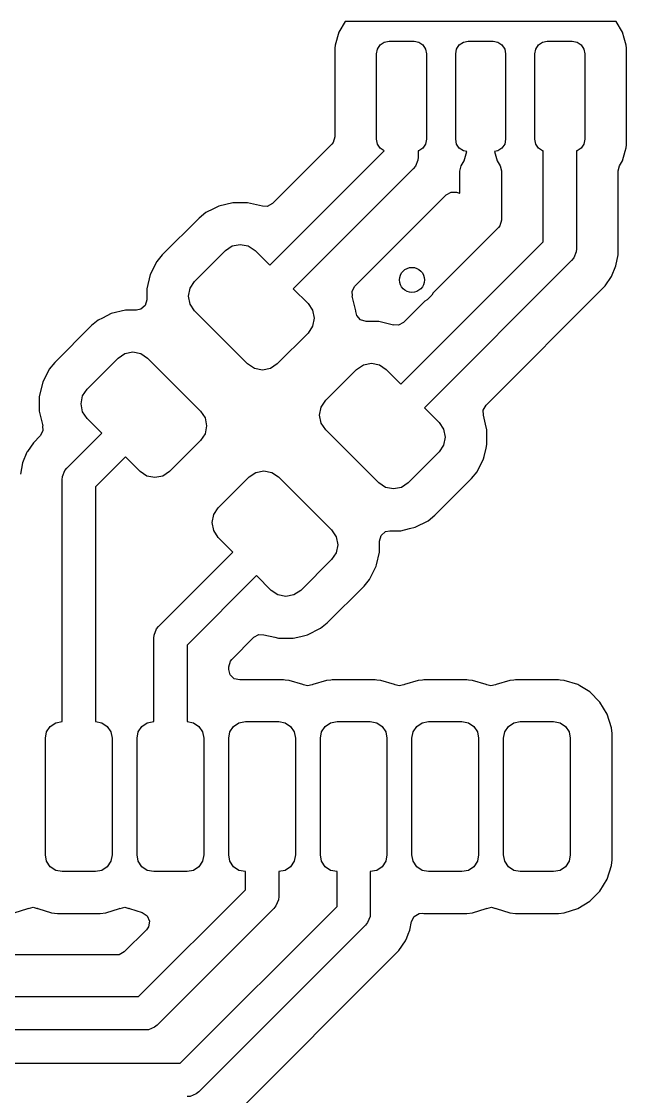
# Model space of a CAD drawing. Header units: inches. Extents: x -1.73 to 1.75, y 0.02 to 4.69.
# Drawn here: x 0.576 to 0.862, y 3.835 to 4.343 of the extents above; entities that cross this region are included whole.
import ezdxf

# ---------------------------------------------------------------- set-up
doc = ezdxf.new("R2010")
doc.units = ezdxf.units.IN
doc.header["$MEASUREMENT"] = 0
doc.layers.add('BLACK', color=250, linetype='CONTINUOUS')

msp = doc.modelspace()

# ---------------------------------------------------------------- linework, layer by layer
at = {"layer": 'BLACK', "linetype": 'CONTINUOUS'}
for p, q in [((0.72927, 4.34252), (0.72631, 4.33752)), ((0.85735, 4.34252), (0.72927, 4.34252)), ((0.8603, 4.33752), (0.85735, 4.34252)), ((0.72631, 4.33752), (0.7245, 4.3313)), ((0.72631, 4.33752), (0.72631, 4.33752)), ((0.86114, 4.33464), (0.8603, 4.33752)), ((0.8603, 4.33752), (0.8603, 4.33752)), ((0.8603, 4.33752), (0.8603, 4.33752)), ((0.74582, 4.33144), (0.74774, 4.33272)), ((0.74774, 4.33272), (0.75, 4.33317)), ((0.75, 4.33317), (0.76181, 4.33317)), ((0.76181, 4.33317), (0.76407, 4.33272)), ((0.76407, 4.33272), (0.76599, 4.33144)), ((0.78323, 4.33144), (0.78514, 4.33272)), ((0.78514, 4.33272), (0.7874, 4.33317)), ((0.7874, 4.33317), (0.79921, 4.33317)), ((0.79921, 4.33317), (0.80147, 4.33272)), ((0.80147, 4.33272), (0.80339, 4.33144)), ((0.82063, 4.33144), (0.82254, 4.33272)), ((0.82254, 4.33272), (0.8248, 4.33317)), ((0.8248, 4.33317), (0.83661, 4.33317)), ((0.83661, 4.33317), (0.83887, 4.33272)), ((0.83887, 4.33272), (0.84079, 4.33144)), ((0.86211, 4.3313), (0.86114, 4.33464)), ((0.7245, 4.3313), (0.72439, 4.32985)), ((0.72439, 4.32985), (0.72439, 4.28802)), ((0.7245, 4.3313), (0.7245, 4.3313)), ((0.74409, 4.32726), (0.74454, 4.32952)), ((0.74409, 4.28691), (0.74409, 4.32726)), ((0.74454, 4.32952), (0.74582, 4.33144)), ((0.76599, 4.33144), (0.76727, 4.32952)), ((0.76727, 4.32952), (0.76772, 4.32726)), ((0.76772, 4.32726), (0.76772, 4.28691)), ((0.7815, 4.32726), (0.78195, 4.32952)), ((0.7815, 4.28691), (0.7815, 4.32726)), ((0.78195, 4.32952), (0.78323, 4.33144)), ((0.80339, 4.33144), (0.80467, 4.32952)), ((0.80467, 4.32952), (0.80512, 4.32726)), ((0.80512, 4.32726), (0.80512, 4.28691)), ((0.8189, 4.32726), (0.81935, 4.32952)), ((0.8189, 4.28691), (0.8189, 4.32726)), ((0.81935, 4.32952), (0.82063, 4.33144)), ((0.84079, 4.33144), (0.84207, 4.32952)), ((0.84207, 4.32952), (0.84252, 4.32726)), ((0.84252, 4.32726), (0.84252, 4.28691)), ((0.86222, 4.32985), (0.86211, 4.3313)), ((0.86222, 4.28432), (0.86222, 4.32985)), ((0.72439, 4.28802), (0.72361, 4.28538)), ((0.74454, 4.28465), (0.74409, 4.28691)), ((0.76772, 4.28691), (0.76727, 4.28465)), ((0.78195, 4.28465), (0.7815, 4.28691)), ((0.80512, 4.28691), (0.80467, 4.28465)), ((0.81935, 4.28465), (0.8189, 4.28691)), ((0.84252, 4.28691), (0.84207, 4.28465)), ((0.69364, 4.22738), (0.74772, 4.28146)), ((0.72296, 4.28457), (0.69491, 4.25651)), ((0.72361, 4.28538), (0.72296, 4.28457)), ((0.74582, 4.28273), (0.74454, 4.28465)), ((0.74772, 4.28146), (0.74582, 4.28273)), ((0.76407, 4.28145), (0.76378, 4.2814)), ((0.76378, 4.2814), (0.76378, 4.27851)), ((0.76599, 4.28273), (0.76407, 4.28145)), ((0.76727, 4.28465), (0.76599, 4.28273)), ((0.78323, 4.28273), (0.78195, 4.28465)), ((0.78514, 4.28145), (0.78323, 4.28273)), ((0.7868, 4.28112), (0.78514, 4.28145)), ((0.7855, 4.27666), (0.7868, 4.28112)), ((0.80147, 4.28145), (0.79981, 4.28112)), ((0.79981, 4.28112), (0.80111, 4.27666)), ((0.80339, 4.28273), (0.80147, 4.28145)), ((0.80467, 4.28465), (0.80339, 4.28273)), ((0.82063, 4.28273), (0.81935, 4.28465)), ((0.82254, 4.28145), (0.82063, 4.28273)), ((0.82283, 4.2814), (0.82254, 4.28145)), ((0.82283, 4.23847), (0.82283, 4.2814)), ((0.83887, 4.28145), (0.83858, 4.2814)), ((0.83858, 4.2814), (0.83858, 4.2352)), ((0.84079, 4.28273), (0.83887, 4.28145)), ((0.84207, 4.28465), (0.84079, 4.28273)), ((0.8603, 4.27666), (0.86163, 4.28123)), ((0.86163, 4.28123), (0.86211, 4.28287)), ((0.86211, 4.28287), (0.86222, 4.28432)), ((0.86211, 4.28287), (0.86211, 4.28287)), ((0.86222, 4.28432), (0.86222, 4.28432)), ((0.76363, 4.27697), (0.76245, 4.27414)), ((0.76378, 4.27851), (0.76363, 4.27697)), ((0.78414, 4.27436), (0.7855, 4.27666)), ((0.80111, 4.27666), (0.80111, 4.27666)), ((0.80111, 4.27666), (0.80245, 4.2744)), ((0.85897, 4.2744), (0.8603, 4.27666)), ((0.76147, 4.27294), (0.70478, 4.21625)), ((0.76245, 4.27414), (0.76147, 4.27294)), ((0.78346, 4.27188), (0.78414, 4.27436)), ((0.78346, 4.26143), (0.78346, 4.27188)), ((0.80245, 4.2744), (0.80313, 4.27191)), ((0.80313, 4.27191), (0.80313, 4.24865)), ((0.85829, 4.27191), (0.85897, 4.2744)), ((0.85829, 4.23249), (0.85829, 4.27191)), ((0.73391, 4.21751), (0.77704, 4.26064)), ((0.77704, 4.26064), (0.77945, 4.26196)), ((0.77945, 4.26196), (0.78185, 4.26187)), ((0.78185, 4.26187), (0.78337, 4.26143)), ((0.78337, 4.26143), (0.78337, 4.26143)), ((0.78337, 4.26143), (0.78346, 4.26143)), ((0.78346, 4.26143), (0.78346, 4.26143)), ((0.67627, 4.25693), (0.66955, 4.25534)), ((0.68318, 4.25693), (0.67627, 4.25693)), ((0.67627, 4.25693), (0.67627, 4.25693)), ((0.67627, 4.25693), (0.67627, 4.25693)), ((0.69017, 4.25527), (0.68318, 4.25693)), ((0.68318, 4.25693), (0.68318, 4.25693)), ((0.68318, 4.25693), (0.68318, 4.25693)), ((0.69019, 4.25535), (0.69017, 4.25527)), ((0.69249, 4.2552), (0.69019, 4.25535)), ((0.69491, 4.25651), (0.69249, 4.2552)), ((0.66338, 4.25224), (0.66022, 4.24967)), ((0.667, 4.25406), (0.66338, 4.25224)), ((0.66338, 4.25224), (0.66338, 4.25224)), ((0.66338, 4.25224), (0.66338, 4.25224)), ((0.66955, 4.25534), (0.667, 4.25406)), ((0.66022, 4.24967), (0.64282, 4.23227)), ((0.66022, 4.24967), (0.66022, 4.24967)), ((0.8017, 4.2452), (0.77084, 4.21433)), ((0.80235, 4.24601), (0.8017, 4.2452)), ((0.80313, 4.24865), (0.80235, 4.24601)), ((0.67276, 4.23434), (0.67596, 4.23648)), ((0.67596, 4.23648), (0.67972, 4.23723)), ((0.67972, 4.23723), (0.68349, 4.23648)), ((0.68349, 4.23648), (0.68668, 4.23434)), ((0.75559, 4.17122), (0.82283, 4.23847)), ((0.83858, 4.2352), (0.83843, 4.23367)), ((0.64282, 4.23227), (0.64025, 4.22912)), ((0.64282, 4.23227), (0.64282, 4.23227)), ((0.65815, 4.21973), (0.67276, 4.23434)), ((0.68668, 4.23434), (0.69364, 4.22738)), ((0.83726, 4.23083), (0.83628, 4.22964)), ((0.83843, 4.23367), (0.83726, 4.23083)), ((0.85723, 4.22716), (0.85824, 4.23227)), ((0.85824, 4.23227), (0.85829, 4.23249)), ((0.64025, 4.22911), (0.63715, 4.22294)), ((0.64025, 4.22912), (0.64025, 4.22911)), ((0.83628, 4.22964), (0.76673, 4.16009)), ((0.85515, 4.22214), (0.85723, 4.22716)), ((0.63715, 4.22294), (0.63556, 4.21622)), ((0.85213, 4.21762), (0.85515, 4.22214)), ((0.63556, 4.21622), (0.63556, 4.21622)), ((0.63556, 4.21622), (0.63556, 4.21101)), ((0.65526, 4.21277), (0.65601, 4.21653)), ((0.65601, 4.21653), (0.65815, 4.21973)), ((0.70478, 4.21625), (0.71174, 4.20929)), ((0.7326, 4.21513), (0.73391, 4.21751)), ((0.73275, 4.2128), (0.7326, 4.21513)), ((0.79586, 4.16135), (0.85213, 4.21762)), ((0.63556, 4.21101), (0.63479, 4.20837)), ((0.65601, 4.209), (0.65526, 4.21277)), ((0.73267, 4.21278), (0.73275, 4.2128)), ((0.73371, 4.20837), (0.73267, 4.21278)), ((0.767, 4.21049), (0.75686, 4.20035)), ((0.76805, 4.2111), (0.767, 4.21049)), ((0.77023, 4.21328), (0.76805, 4.2111)), ((0.77084, 4.21433), (0.77023, 4.21328)), ((0.62546, 4.20612), (0.61874, 4.20453)), ((0.63068, 4.20612), (0.62546, 4.20612)), ((0.62546, 4.20612), (0.62546, 4.20612)), ((0.62546, 4.20612), (0.62546, 4.20612)), ((0.63271, 4.20657), (0.63068, 4.20612)), ((0.63479, 4.20837), (0.63271, 4.20657)), ((0.65815, 4.20581), (0.65601, 4.209)), ((0.6832, 4.18075), (0.65815, 4.20581)), ((0.71174, 4.20929), (0.71387, 4.20609)), ((0.71387, 4.20609), (0.71462, 4.20233)), ((0.73433, 4.20578), (0.73371, 4.20837)), ((0.73433, 4.20565), (0.73433, 4.20578)), ((0.73433, 4.20578), (0.73433, 4.20578)), ((0.73436, 4.2055), (0.73433, 4.20565)), ((0.73477, 4.20362), (0.73436, 4.2055)), ((0.73436, 4.2055), (0.73436, 4.2055)), ((0.73436, 4.2055), (0.73436, 4.2055)), ((0.61257, 4.20143), (0.60942, 4.19886)), ((0.61463, 4.20246), (0.61257, 4.20143)), ((0.61257, 4.20143), (0.61257, 4.20143)), ((0.61257, 4.20143), (0.61257, 4.20143)), ((0.61874, 4.20453), (0.61463, 4.20246)), ((0.71462, 4.20233), (0.71387, 4.19856)), ((0.73657, 4.20154), (0.73477, 4.20362)), ((0.73921, 4.20077), (0.73657, 4.20154)), ((0.74513, 4.20077), (0.73921, 4.20077)), ((0.75212, 4.19911), (0.74513, 4.20077)), ((0.74513, 4.20077), (0.74513, 4.20077)), ((0.74513, 4.20077), (0.74513, 4.20077)), ((0.75686, 4.20035), (0.75444, 4.19903)), ((0.60942, 4.19886), (0.59202, 4.18146)), ((0.60942, 4.19886), (0.60942, 4.19886)), ((0.71174, 4.19537), (0.69712, 4.18075)), ((0.71387, 4.19856), (0.71174, 4.19537)), ((0.75214, 4.19919), (0.75212, 4.19911)), ((0.75444, 4.19903), (0.75214, 4.19919)), ((0.62196, 4.18354), (0.62515, 4.18567)), ((0.62515, 4.18567), (0.62892, 4.18642)), ((0.62892, 4.18642), (0.63268, 4.18567)), ((0.63268, 4.18567), (0.63588, 4.18354)), ((0.59202, 4.18146), (0.58945, 4.17831)), ((0.59202, 4.18146), (0.59202, 4.18146)), ((0.60734, 4.16892), (0.62196, 4.18354)), ((0.63588, 4.18354), (0.66093, 4.15848)), ((0.6864, 4.17862), (0.6832, 4.18075)), ((0.69712, 4.18075), (0.69393, 4.17862)), ((0.73471, 4.17818), (0.73791, 4.18032)), ((0.73791, 4.18032), (0.74167, 4.18106)), ((0.74167, 4.18106), (0.74544, 4.18032)), ((0.74544, 4.18032), (0.74863, 4.17818)), ((0.58945, 4.17831), (0.58635, 4.17214)), ((0.58945, 4.17831), (0.58945, 4.17831)), ((0.69016, 4.17787), (0.6864, 4.17862)), ((0.69393, 4.17862), (0.69016, 4.17787)), ((0.7201, 4.16357), (0.73471, 4.17818)), ((0.74863, 4.17818), (0.75559, 4.17122)), ((0.58635, 4.17214), (0.58475, 4.16542)), ((0.58475, 4.16542), (0.58475, 4.16542)), ((0.58475, 4.16542), (0.58475, 4.15851)), ((0.60446, 4.16196), (0.60521, 4.16573)), ((0.60521, 4.16573), (0.60734, 4.16892)), ((0.60521, 4.1582), (0.60446, 4.16196)), ((0.71721, 4.15661), (0.71796, 4.16037)), ((0.71796, 4.16037), (0.7201, 4.16357)), ((0.76673, 4.16009), (0.77369, 4.15313)), ((0.79455, 4.15897), (0.79586, 4.16135)), ((0.7947, 4.15664), (0.79455, 4.15897)), ((0.58475, 4.15851), (0.58475, 4.15851)), ((0.58475, 4.15851), (0.58641, 4.15151)), ((0.60734, 4.155), (0.60521, 4.1582)), ((0.6143, 4.14804), (0.60734, 4.155)), ((0.66093, 4.15848), (0.66307, 4.15529)), ((0.66307, 4.15529), (0.66381, 4.15152)), ((0.71796, 4.15284), (0.71721, 4.15661)), ((0.79462, 4.15662), (0.7947, 4.15664)), ((0.79564, 4.15229), (0.79462, 4.15662)), ((0.58648, 4.14915), (0.58517, 4.14678)), ((0.58641, 4.15151), (0.58633, 4.15149)), ((0.58633, 4.15149), (0.58648, 4.14915)), ((0.66381, 4.15152), (0.66307, 4.14776)), ((0.7201, 4.14965), (0.71796, 4.15284)), ((0.74515, 4.12459), (0.7201, 4.14965)), ((0.77369, 4.15313), (0.77582, 4.14993)), ((0.77582, 4.14993), (0.77657, 4.14617)), ((0.79627, 4.14962), (0.79564, 4.15229)), ((0.79627, 4.14271), (0.79627, 4.14962)), ((0.58517, 4.14678), (0.58196, 4.14356)), ((0.59781, 4.13155), (0.6143, 4.14804)), ((0.66093, 4.14456), (0.64632, 4.12995)), ((0.66307, 4.14776), (0.66093, 4.14456)), ((0.77657, 4.14617), (0.77582, 4.1424)), ((0.57894, 4.13905), (0.57686, 4.13403)), ((0.5792, 4.13944), (0.57894, 4.13905)), ((0.57894, 4.13905), (0.57894, 4.13905)), ((0.58196, 4.14356), (0.5792, 4.13944)), ((0.5792, 4.13944), (0.5792, 4.13944)), ((0.58196, 4.14356), (0.58196, 4.14356)), ((0.77369, 4.13921), (0.75907, 4.12459)), ((0.77582, 4.1424), (0.77369, 4.13921)), ((0.79494, 4.1371), (0.79585, 4.14094)), ((0.79585, 4.14094), (0.79627, 4.14271)), ((0.57686, 4.13403), (0.5758, 4.1287)), ((0.57686, 4.13403), (0.57686, 4.13403)), ((0.62544, 4.13691), (0.61125, 4.12272)), ((0.6324, 4.12995), (0.62544, 4.13691)), ((0.79158, 4.12982), (0.79468, 4.13599)), ((0.79468, 4.13599), (0.79494, 4.1371)), ((0.59566, 4.12752), (0.59683, 4.13036)), ((0.59683, 4.13036), (0.59781, 4.13155)), ((0.63559, 4.12781), (0.6324, 4.12995)), ((0.64632, 4.12995), (0.64312, 4.12781)), ((0.68391, 4.12738), (0.6871, 4.12951)), ((0.6871, 4.12951), (0.69087, 4.13026)), ((0.69087, 4.13026), (0.69463, 4.12951)), ((0.69463, 4.12951), (0.69783, 4.12738)), ((0.78901, 4.12667), (0.79158, 4.12982)), ((0.59551, 4.12598), (0.59566, 4.12752)), ((0.59551, 4.01181), (0.59551, 4.12598)), ((0.63936, 4.12706), (0.63559, 4.12781)), ((0.64312, 4.12781), (0.63936, 4.12706)), ((0.66929, 4.11276), (0.68391, 4.12738)), ((0.69783, 4.12738), (0.72288, 4.10232)), ((0.74835, 4.12246), (0.74515, 4.12459)), ((0.75907, 4.12459), (0.75588, 4.12246)), ((0.77161, 4.10927), (0.78901, 4.12667)), ((0.61125, 4.12272), (0.61125, 4.01181)), ((0.75211, 4.12171), (0.74835, 4.12246)), ((0.75588, 4.12246), (0.75211, 4.12171)), ((0.66641, 4.1058), (0.66716, 4.10957)), ((0.66716, 4.10957), (0.66929, 4.11276)), ((0.76846, 4.1067), (0.77161, 4.10927)), ((0.66716, 4.10203), (0.66641, 4.1058)), ((0.75975, 4.103), (0.76229, 4.1036)), ((0.76229, 4.1036), (0.76846, 4.1067)), ((0.76229, 4.1036), (0.76229, 4.1036)), ((0.76229, 4.1036), (0.76229, 4.1036)), ((0.66929, 4.09884), (0.66716, 4.10203)), ((0.67625, 4.09188), (0.66929, 4.09884)), ((0.72288, 4.10232), (0.72501, 4.09913)), ((0.72501, 4.09913), (0.72576, 4.09536)), ((0.74547, 4.09712), (0.74624, 4.09976)), ((0.74624, 4.09976), (0.74832, 4.10156)), ((0.74832, 4.10156), (0.75035, 4.102)), ((0.75035, 4.102), (0.75557, 4.102)), ((0.75557, 4.102), (0.75975, 4.103)), ((0.75557, 4.102), (0.75557, 4.102)), ((0.72576, 4.09536), (0.72501, 4.09159)), ((0.74547, 4.09191), (0.74547, 4.09712)), ((0.64112, 4.05675), (0.67625, 4.09188)), ((0.72288, 4.0884), (0.70827, 4.07379)), ((0.72501, 4.09159), (0.72288, 4.0884)), ((0.74404, 4.08589), (0.74547, 4.09191)), ((0.74547, 4.09191), (0.74547, 4.09191)), ((0.74078, 4.07901), (0.74388, 4.08519)), ((0.74388, 4.08519), (0.74404, 4.08589)), ((0.68739, 4.08075), (0.65456, 4.04792)), ((0.69435, 4.07379), (0.68739, 4.08075)), ((0.73821, 4.07586), (0.74078, 4.07901)), ((0.69754, 4.07165), (0.69435, 4.07379)), ((0.70827, 4.07379), (0.70507, 4.07165)), ((0.72081, 4.05846), (0.73821, 4.07586)), ((0.70131, 4.0709), (0.69754, 4.07165)), ((0.70507, 4.07165), (0.70131, 4.0709)), ((0.71765, 4.05589), (0.72081, 4.05846)), ((0.63881, 4.05118), (0.63896, 4.05272)), ((0.63896, 4.05272), (0.64014, 4.05556)), ((0.64014, 4.05556), (0.64112, 4.05675)), ((0.68612, 4.05162), (0.68854, 4.05293)), ((0.68854, 4.05293), (0.69084, 4.05278)), ((0.69084, 4.05278), (0.69085, 4.05286)), ((0.69085, 4.05286), (0.6961, 4.05162)), ((0.7084, 4.05206), (0.71148, 4.05279)), ((0.71148, 4.05279), (0.71765, 4.05589)), ((0.71148, 4.05279), (0.71148, 4.05279)), ((0.71148, 4.05279), (0.71148, 4.05279)), ((0.63881, 4.01181), (0.63881, 4.05118)), ((0.65456, 4.04792), (0.65456, 4.01181)), ((0.67569, 4.04119), (0.68612, 4.05162)), ((0.6961, 4.05162), (0.69785, 4.0512)), ((0.69785, 4.0512), (0.69785, 4.0512)), ((0.69785, 4.0512), (0.70476, 4.0512)), ((0.70476, 4.0512), (0.7084, 4.05206)), ((0.70476, 4.0512), (0.70476, 4.0512)), ((0.67426, 4.03774), (0.67504, 4.04037)), ((0.67426, 4.03635), (0.67426, 4.03774)), ((0.67504, 4.04037), (0.67569, 4.04119)), ((0.67491, 4.03393), (0.67426, 4.03635)), ((0.67689, 4.03202), (0.67491, 4.03393)), ((0.67959, 4.03149), (0.67689, 4.03202)), ((0.67989, 4.03152), (0.67959, 4.03149)), ((0.7001, 4.03152), (0.67989, 4.03152)), ((0.70093, 4.03144), (0.7001, 4.03152)), ((0.70287, 4.03126), (0.70093, 4.03144)), ((0.70927, 4.02927), (0.70287, 4.03126)), ((0.70287, 4.03126), (0.70287, 4.03126)), ((0.70287, 4.03126), (0.70287, 4.03126)), ((0.70954, 4.02915), (0.70927, 4.02927)), ((0.70927, 4.02927), (0.70927, 4.02927)), ((0.70927, 4.02927), (0.70927, 4.02927)), ((0.70957, 4.02923), (0.70954, 4.02915)), ((0.71151, 4.02866), (0.70957, 4.02923)), ((0.71371, 4.02924), (0.71151, 4.02866)), ((0.71376, 4.02915), (0.71371, 4.02924)), ((0.71402, 4.02927), (0.71376, 4.02915)), ((0.72042, 4.03126), (0.71402, 4.02927)), ((0.72244, 4.03145), (0.72042, 4.03126)), ((0.7232, 4.03152), (0.72244, 4.03145)), ((0.7434, 4.03152), (0.7232, 4.03152)), ((0.74424, 4.03144), (0.7434, 4.03152)), ((0.74618, 4.03126), (0.74424, 4.03144)), ((0.75258, 4.02927), (0.74618, 4.03126)), ((0.74618, 4.03126), (0.74618, 4.03126)), ((0.74618, 4.03126), (0.74618, 4.03126)), ((0.75285, 4.02915), (0.75258, 4.02927)), ((0.75258, 4.02927), (0.75258, 4.02927)), ((0.75258, 4.02927), (0.75258, 4.02927)), ((0.75288, 4.02923), (0.75285, 4.02915)), ((0.75482, 4.02866), (0.75288, 4.02923)), ((0.75702, 4.02924), (0.75482, 4.02866)), ((0.75706, 4.02915), (0.75702, 4.02924)), ((0.75733, 4.02927), (0.75706, 4.02915)), ((0.76373, 4.03126), (0.75733, 4.02927)), ((0.76575, 4.03145), (0.76373, 4.03126)), ((0.7665, 4.03152), (0.76575, 4.03145)), ((0.78671, 4.03152), (0.7665, 4.03152)), ((0.78754, 4.03144), (0.78671, 4.03152)), ((0.78949, 4.03126), (0.78754, 4.03144)), ((0.79588, 4.02927), (0.78949, 4.03126)), ((0.78949, 4.03126), (0.78949, 4.03126)), ((0.78949, 4.03126), (0.78949, 4.03126)), ((0.79615, 4.02915), (0.79588, 4.02927)), ((0.79588, 4.02927), (0.79588, 4.02927)), ((0.79588, 4.02927), (0.79588, 4.02927)), ((0.79619, 4.02923), (0.79615, 4.02915)), ((0.79813, 4.02866), (0.79619, 4.02923)), ((0.80033, 4.02924), (0.79813, 4.02866)), ((0.80037, 4.02915), (0.80033, 4.02924)), ((0.80064, 4.02927), (0.80037, 4.02915)), ((0.80703, 4.03126), (0.80064, 4.02927)), ((0.80905, 4.03145), (0.80703, 4.03126)), ((0.80981, 4.03152), (0.80905, 4.03145)), ((0.83002, 4.03152), (0.80981, 4.03152)), ((0.83085, 4.03144), (0.83002, 4.03152)), ((0.8328, 4.03126), (0.83085, 4.03144)), ((0.83919, 4.02927), (0.8328, 4.03126)), ((0.8328, 4.03126), (0.8328, 4.03126)), ((0.8328, 4.03126), (0.8328, 4.03126)), ((0.8402, 4.02866), (0.83919, 4.02927)), ((0.84492, 4.02581), (0.8402, 4.02866)), ((0.84966, 4.02107), (0.84492, 4.02581)), ((0.85312, 4.01534), (0.84966, 4.02107)), ((0.84966, 4.02107), (0.84966, 4.02107)), ((0.84966, 4.02107), (0.84966, 4.02107)), ((0.59249, 4.01121), (0.59551, 4.01181)), ((0.61125, 4.01181), (0.61427, 4.01121)), ((0.6358, 4.01121), (0.63881, 4.01181)), ((0.65456, 4.01181), (0.65757, 4.01121)), ((0.67911, 4.01121), (0.68212, 4.01181)), ((0.68212, 4.01181), (0.69787, 4.01181)), ((0.69787, 4.01181), (0.70088, 4.01121)), ((0.72241, 4.01121), (0.72543, 4.01181)), ((0.72543, 4.01181), (0.74117, 4.01181)), ((0.74117, 4.01181), (0.74419, 4.01121)), ((0.76572, 4.01121), (0.76873, 4.01181)), ((0.76873, 4.01181), (0.78448, 4.01181)), ((0.78448, 4.01181), (0.78749, 4.01121)), ((0.80903, 4.01121), (0.81204, 4.01181)), ((0.81204, 4.01181), (0.82779, 4.01181)), ((0.82779, 4.01181), (0.8308, 4.01121)), ((0.85511, 4.00894), (0.85312, 4.01534)), ((0.58763, 4.00394), (0.58823, 4.00695)), ((0.58823, 4.00695), (0.58994, 4.0095)), ((0.58994, 4.0095), (0.59249, 4.01121)), ((0.61427, 4.01121), (0.61682, 4.0095)), ((0.61682, 4.0095), (0.61853, 4.00695)), ((0.61853, 4.00695), (0.61913, 4.00394)), ((0.63094, 4.00394), (0.63154, 4.00695)), ((0.63154, 4.00695), (0.63324, 4.0095)), ((0.63324, 4.0095), (0.6358, 4.01121)), ((0.65757, 4.01121), (0.66013, 4.0095)), ((0.66013, 4.0095), (0.66183, 4.00695)), ((0.66183, 4.00695), (0.66243, 4.00394)), ((0.67425, 4.00394), (0.67484, 4.00695)), ((0.67484, 4.00695), (0.67655, 4.0095)), ((0.67655, 4.0095), (0.67911, 4.01121)), ((0.70088, 4.01121), (0.70344, 4.0095)), ((0.70344, 4.0095), (0.70514, 4.00695)), ((0.70514, 4.00695), (0.70574, 4.00394)), ((0.71755, 4.00394), (0.71815, 4.00695)), ((0.71815, 4.00695), (0.71986, 4.0095)), ((0.71986, 4.0095), (0.72241, 4.01121)), ((0.74419, 4.01121), (0.74674, 4.0095)), ((0.74674, 4.0095), (0.74845, 4.00695)), ((0.74845, 4.00695), (0.74905, 4.00394)), ((0.76086, 4.00394), (0.76146, 4.00695)), ((0.76146, 4.00695), (0.76317, 4.0095)), ((0.76317, 4.0095), (0.76572, 4.01121)), ((0.78749, 4.01121), (0.79005, 4.0095)), ((0.79005, 4.0095), (0.79176, 4.00695)), ((0.79176, 4.00695), (0.79236, 4.00394)), ((0.80417, 4.00394), (0.80477, 4.00695)), ((0.80477, 4.00695), (0.80647, 4.0095)), ((0.80647, 4.0095), (0.80903, 4.01121)), ((0.8308, 4.01121), (0.83336, 4.0095)), ((0.83336, 4.0095), (0.83506, 4.00695)), ((0.83506, 4.00695), (0.83566, 4.00394)), ((0.85537, 4.00617), (0.85511, 4.00894)), ((0.58763, 3.94882), (0.58763, 4.00394)), ((0.61913, 4.00394), (0.61913, 3.94882)), ((0.63094, 3.94882), (0.63094, 4.00394)), ((0.66243, 4.00394), (0.66243, 3.94882)), ((0.67425, 3.94882), (0.67425, 4.00394)), ((0.70574, 4.00394), (0.70574, 3.94882)), ((0.71755, 3.94882), (0.71755, 4.00394)), ((0.74905, 4.00394), (0.74905, 3.94882)), ((0.76086, 3.94882), (0.76086, 4.00394)), ((0.79236, 4.00394), (0.79236, 3.94882)), ((0.80417, 3.94882), (0.80417, 4.00394)), ((0.83566, 4.00394), (0.83566, 3.94882)), ((0.85537, 3.94659), (0.85537, 4.00617)), ((0.58823, 3.94581), (0.58763, 3.94882)), ((0.58994, 3.94325), (0.58823, 3.94581)), ((0.61853, 3.94581), (0.61682, 3.94325)), ((0.61913, 3.94882), (0.61853, 3.94581)), ((0.63154, 3.94581), (0.63094, 3.94882)), ((0.63324, 3.94325), (0.63154, 3.94581)), ((0.66183, 3.94581), (0.66013, 3.94325)), ((0.66243, 3.94882), (0.66183, 3.94581)), ((0.67484, 3.94581), (0.67425, 3.94882)), ((0.67655, 3.94325), (0.67484, 3.94581)), ((0.70514, 3.94581), (0.70344, 3.94325)), ((0.70574, 3.94882), (0.70514, 3.94581)), ((0.71815, 3.94581), (0.71755, 3.94882)), ((0.71986, 3.94325), (0.71815, 3.94581)), ((0.74845, 3.94581), (0.74674, 3.94325)), ((0.74905, 3.94882), (0.74845, 3.94581)), ((0.76146, 3.94581), (0.76086, 3.94882)), ((0.76317, 3.94325), (0.76146, 3.94581)), ((0.79176, 3.94581), (0.79005, 3.94325)), ((0.79236, 3.94882), (0.79176, 3.94581)), ((0.80477, 3.94581), (0.80417, 3.94882)), ((0.80647, 3.94325), (0.80477, 3.94581)), ((0.83506, 3.94581), (0.83336, 3.94325)), ((0.83566, 3.94882), (0.83506, 3.94581)), ((0.85511, 3.94381), (0.85537, 3.94659)), ((0.59249, 3.94154), (0.58994, 3.94325)), ((0.59551, 3.94094), (0.59249, 3.94154)), ((0.61125, 3.94094), (0.59551, 3.94094)), ((0.61427, 3.94154), (0.61125, 3.94094)), ((0.61682, 3.94325), (0.61427, 3.94154)), ((0.6358, 3.94154), (0.63324, 3.94325)), ((0.63881, 3.94094), (0.6358, 3.94154)), ((0.65456, 3.94094), (0.63881, 3.94094)), ((0.65757, 3.94154), (0.65456, 3.94094)), ((0.66013, 3.94325), (0.65757, 3.94154)), ((0.67911, 3.94154), (0.67655, 3.94325)), ((0.68212, 3.94094), (0.67911, 3.94154)), ((0.68212, 3.9324), (0.68212, 3.94094)), ((0.70088, 3.94154), (0.69787, 3.94094)), ((0.69787, 3.94094), (0.69787, 3.92913)), ((0.70344, 3.94325), (0.70088, 3.94154)), ((0.72241, 3.94154), (0.71986, 3.94325)), ((0.72543, 3.94094), (0.72241, 3.94154)), ((0.72543, 3.92452), (0.72543, 3.94094)), ((0.74419, 3.94154), (0.74117, 3.94094)), ((0.74117, 3.94094), (0.74117, 3.92126)), ((0.74674, 3.94325), (0.74419, 3.94154)), ((0.76572, 3.94154), (0.76317, 3.94325)), ((0.76873, 3.94094), (0.76572, 3.94154)), ((0.78448, 3.94094), (0.76873, 3.94094)), ((0.78749, 3.94154), (0.78448, 3.94094)), ((0.79005, 3.94325), (0.78749, 3.94154)), ((0.80903, 3.94154), (0.80647, 3.94325)), ((0.81204, 3.94094), (0.80903, 3.94154)), ((0.82779, 3.94094), (0.81204, 3.94094)), ((0.8308, 3.94154), (0.82779, 3.94094)), ((0.83336, 3.94325), (0.8308, 3.94154)), ((0.85312, 3.93742), (0.85511, 3.94381)), ((0.84966, 3.93169), (0.85312, 3.93742)), ((0.63161, 3.88189), (0.68212, 3.9324)), ((0.84492, 3.92695), (0.84966, 3.93169)), ((0.69772, 3.9276), (0.69654, 3.92476)), ((0.69787, 3.92913), (0.69772, 3.9276)), ((0.83919, 3.92349), (0.84492, 3.92695)), ((0.57295, 3.92149), (0.57935, 3.92349)), ((0.57935, 3.92349), (0.57962, 3.92361)), ((0.57935, 3.92349), (0.57935, 3.92349)), ((0.57962, 3.92361), (0.57966, 3.92352)), ((0.57966, 3.92352), (0.58186, 3.9241)), ((0.58186, 3.9241), (0.5838, 3.92353)), ((0.5838, 3.92353), (0.58383, 3.92361)), ((0.58383, 3.92361), (0.5841, 3.92349)), ((0.5841, 3.92349), (0.5841, 3.92349)), ((0.5841, 3.92349), (0.5905, 3.92149)), ((0.5905, 3.92149), (0.59328, 3.92124)), ((0.59328, 3.92124), (0.59328, 3.92124)), ((0.59328, 3.92124), (0.61348, 3.92124)), ((0.61348, 3.92124), (0.61626, 3.92149)), ((0.61348, 3.92124), (0.61348, 3.92124)), ((0.61626, 3.92149), (0.62265, 3.92349)), ((0.62265, 3.92349), (0.62266, 3.92349)), ((0.62266, 3.92349), (0.62292, 3.92361)), ((0.62292, 3.92361), (0.62296, 3.92352)), ((0.62296, 3.92352), (0.62517, 3.9241)), ((0.62517, 3.9241), (0.62711, 3.92353)), ((0.62711, 3.92353), (0.62714, 3.92361)), ((0.62714, 3.92361), (0.62741, 3.92349)), ((0.62741, 3.92349), (0.62741, 3.92349)), ((0.62741, 3.92349), (0.63337, 3.92163)), ((0.63337, 3.92163), (0.63566, 3.9201)), ((0.69556, 3.92357), (0.64044, 3.86845)), ((0.6513, 3.85039), (0.72543, 3.92452)), ((0.69654, 3.92476), (0.69556, 3.92357)), ((0.74117, 3.92126), (0.74102, 3.91972)), ((0.76192, 3.91982), (0.76431, 3.92119)), ((0.76431, 3.92119), (0.76588, 3.9213)), ((0.76588, 3.9213), (0.7665, 3.92124)), ((0.7665, 3.92124), (0.7665, 3.92124)), ((0.7665, 3.92124), (0.78671, 3.92124)), ((0.78671, 3.92124), (0.78949, 3.92149)), ((0.78671, 3.92124), (0.78671, 3.92124)), ((0.78949, 3.92149), (0.79588, 3.92349)), ((0.79588, 3.92349), (0.79615, 3.92361)), ((0.79588, 3.92349), (0.79588, 3.92349)), ((0.79615, 3.92361), (0.79619, 3.92352)), ((0.79619, 3.92352), (0.79839, 3.9241)), ((0.79839, 3.9241), (0.80033, 3.92353)), ((0.80033, 3.92353), (0.80037, 3.92361)), ((0.80037, 3.92361), (0.80064, 3.92349)), ((0.80064, 3.92349), (0.80064, 3.92349)), ((0.80064, 3.92349), (0.80703, 3.92149)), ((0.80703, 3.92149), (0.80981, 3.92124)), ((0.80981, 3.92124), (0.80981, 3.92124)), ((0.80981, 3.92124), (0.83002, 3.92124)), ((0.83002, 3.92124), (0.8328, 3.92149)), ((0.83002, 3.92124), (0.83002, 3.92124)), ((0.8328, 3.92149), (0.83919, 3.92349)), ((0.63566, 3.9201), (0.63676, 3.91758)), ((0.63676, 3.91758), (0.63633, 3.91487)), ((0.73887, 3.91569), (0.66013, 3.83695)), ((0.73985, 3.91689), (0.73887, 3.91569)), ((0.74102, 3.91972), (0.73985, 3.91689)), ((0.75982, 3.91322), (0.76065, 3.91739)), ((0.76065, 3.91739), (0.76192, 3.91982)), ((0.63537, 3.91351), (0.62488, 3.90302)), ((0.63633, 3.91487), (0.63537, 3.91351)), ((0.75837, 3.90973), (0.7591, 3.91148)), ((0.7591, 3.91148), (0.75982, 3.91322)), ((0.75472, 3.90368), (0.75774, 3.9082)), ((0.75774, 3.9082), (0.75837, 3.90973)), ((0.62143, 3.90159), (0.05383, 3.90159)), ((0.62247, 3.90171), (0.62143, 3.90159)), ((0.62488, 3.90302), (0.62247, 3.90171)), ((0.67214, 3.8211), (0.75472, 3.90368)), ((0.04365, 3.88189), (0.63161, 3.88189)), ((0.63488, 3.86614), (0.04039, 3.86614)), ((0.63641, 3.86629), (0.63488, 3.86614)), ((0.63925, 3.86747), (0.63641, 3.86629)), ((0.64044, 3.86845), (0.63925, 3.86747)), ((-0.07135, 3.85039), (0.6513, 3.85039)), ((0.6561, 3.8348), (0.65456, 3.83465)), ((0.65893, 3.83597), (0.6561, 3.8348)), ((0.66013, 3.83695), (0.65893, 3.83597))]:
    msp.add_line(p, q, dxfattribs=at)
at = {"layer": 'BLACK'}
msp.add_circle((0.76086, 4.22047), 0.00591, dxfattribs=at)
at = {"layer": 'WHITE'}
msp.add_circle((0.76086, 4.22047), 0.00591, dxfattribs=at)

doc.saveas('drawing.dxf')
